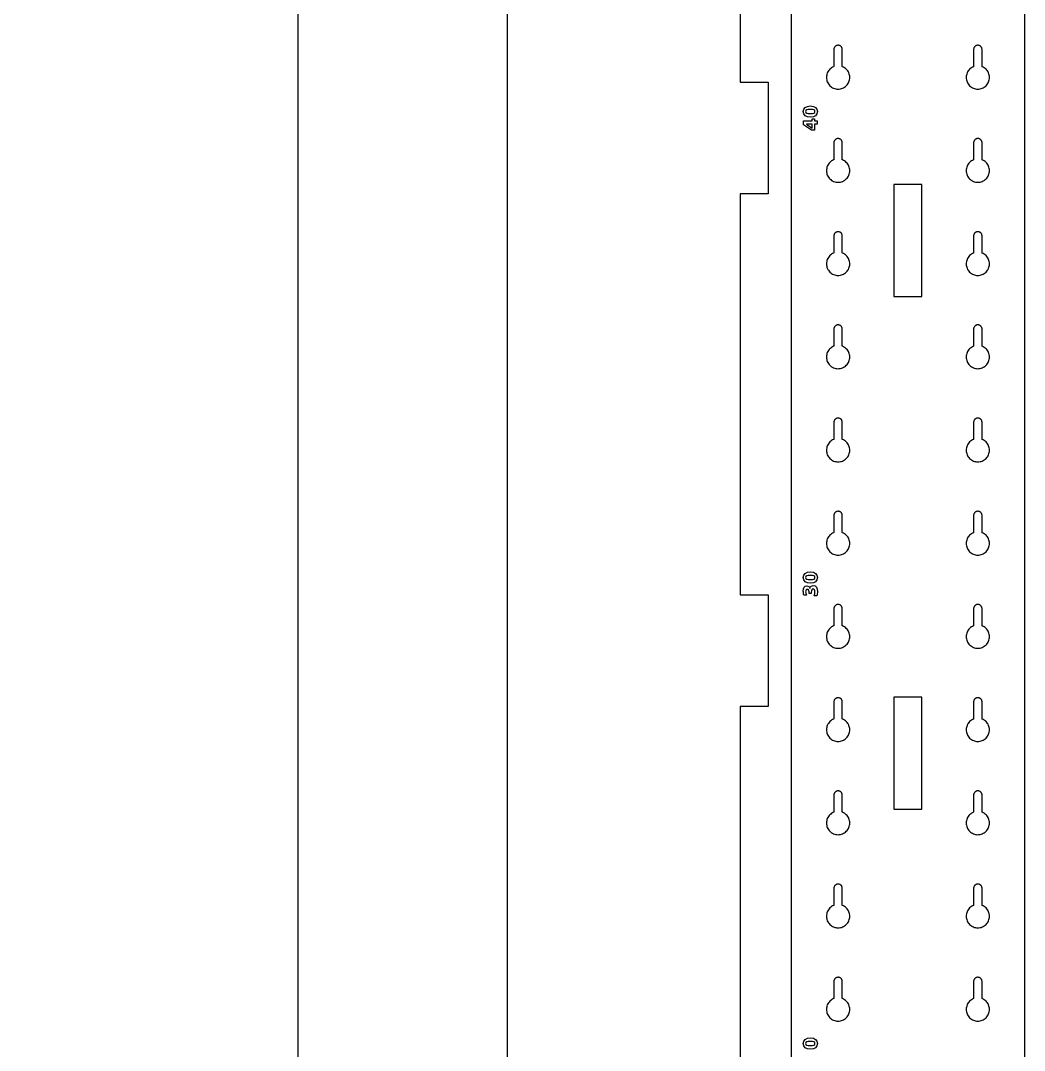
# Model space of a CAD drawing. Header units: millimetres. Extents: x 12 to 1278, y 12 to 884.
# Drawn here: x 853 to 1068.5, y 229.7 to 450.7 of the extents above; entities that cross this region are included whole.
import ezdxf

# ---------------------------------------------------------------- set-up
doc = ezdxf.new("R2010")
doc.units = ezdxf.units.MM
doc.layers.add('CUT', color=1, linetype='Continuous')
doc.layers.add('ENGRAVE', color=5, linetype='Continuous')

msp = doc.modelspace()

# ---------------------------------------------------------------- linework, layer by layer
at = {"layer": 'CUT', "color": 1}
msp.add_lwpolyline([(1007.5, 523.5), (1007.5, 437.5), (1013.5, 437.5), (1013.5, 413.5), (1007.5, 413.5), (1007.5, 327.5), (1013.5, 327.5), (1013.5, 303.5), (1007.5, 303.5), (1007.5, 217.5), (1013.5, 217.5), (1013.5, 193.5), (1007.5, 193.5), (1007.5, 107.5), (1013.5, 107.5), (1013.5, 83.5), (1007.5, 83.5), (1007.5, 40.5), (1002.5, 40.5), (1002.5, 12.5), (962.5, 12.5), (962.5, 40.5), (957.5, 40.5), (957.5, 780.5)], dxfattribs=at)
for points in [[(1023.5, 12.5), (1023.5, 18.5), (1018.5, 18.5), (1018.5, 758.5), (1023.5, 758.5), (1023.5, 764.5), (1063.5, 764.5), (1063.5, 758.5), (1068.5, 758.5), (1068.5, 18.5), (1063.5, 18.5), (1063.5, 12.5)], [(852.5, 12.5), (512.5, 12.5), (452.5, 12.5), (112.5, 12.5), (52.5, 12.5), (12.5, 12.5), (12.5, 42.5), (52.5, 42.5), (52.5, 512.5), (52.5, 555.91), (52.5, 602.5), (482.5, 717.72), (912.5, 602.5), (912.5, 555.91), (912.5, 512.5), (912.5, 42.5), (952.5, 42.5), (952.5, 12.5), (912.5, 12.5)], [(1030.43, 440.09), (1030.27, 440.27), (1030.09, 440.43), (1029.89, 440.58), (1029.68, 440.7), (1029.46, 440.81), (1029.4, 440.83), (1029.4, 444.5), (1029.4, 444.59), (1029.38, 444.68), (1029.36, 444.76), (1029.33, 444.84), (1029.29, 444.92), (1029.25, 445), (1029.2, 445.07), (1029.14, 445.14), (1029.07, 445.2), (1029, 445.25), (1028.92, 445.29), (1028.84, 445.33), (1028.76, 445.36), (1028.68, 445.38), (1028.59, 445.4), (1028.5, 445.4), (1028.41, 445.4), (1028.32, 445.38), (1028.24, 445.36), (1028.16, 445.33), (1028.08, 445.29), (1028, 445.25), (1027.93, 445.2), (1027.86, 445.14), (1027.8, 445.07), (1027.75, 445), (1027.71, 444.92), (1027.67, 444.84), (1027.64, 444.76), (1027.62, 444.68), (1027.6, 444.59), (1027.6, 444.5), (1027.6, 440.83), (1027.54, 440.81), (1027.32, 440.7), (1027.11, 440.58), (1026.91, 440.43), (1026.73, 440.27), (1026.57, 440.09), (1026.42, 439.89), (1026.3, 439.68), (1026.19, 439.46), (1026.11, 439.23), (1026.05, 438.99), (1026.01, 438.75), (1026, 438.5), (1026.01, 438.25), (1026.05, 438.01), (1026.11, 437.77), (1026.19, 437.54), (1026.3, 437.32), (1026.42, 437.11), (1026.57, 436.91), (1026.73, 436.73), (1026.91, 436.57), (1027.11, 436.42), (1027.32, 436.3), (1027.54, 436.19), (1027.77, 436.11), (1028.01, 436.05), (1028.25, 436.01), (1028.5, 436), (1028.75, 436.01), (1028.99, 436.05), (1029.23, 436.11), (1029.46, 436.19), (1029.68, 436.3), (1029.89, 436.42), (1030.09, 436.57), (1030.27, 436.73), (1030.43, 436.91), (1030.58, 437.11), (1030.7, 437.32), (1030.81, 437.54), (1030.89, 437.77), (1030.95, 438.01), (1030.99, 438.25), (1031, 438.5), (1030.99, 438.75), (1030.95, 438.99), (1030.89, 439.23), (1030.81, 439.46), (1030.7, 439.68), (1030.58, 439.89)], [(1060.58, 439.89), (1060.43, 440.09), (1060.27, 440.27), (1060.09, 440.43), (1059.89, 440.58), (1059.68, 440.7), (1059.46, 440.81), (1059.4, 440.83), (1059.4, 444.5), (1059.4, 444.59), (1059.38, 444.68), (1059.36, 444.76), (1059.33, 444.84), (1059.29, 444.92), (1059.25, 445), (1059.2, 445.07), (1059.14, 445.14), (1059.07, 445.2), (1059, 445.25), (1058.92, 445.29), (1058.84, 445.33), (1058.76, 445.36), (1058.68, 445.38), (1058.59, 445.4), (1058.5, 445.4), (1058.41, 445.4), (1058.32, 445.38), (1058.24, 445.36), (1058.16, 445.33), (1058.08, 445.29), (1058, 445.25), (1057.93, 445.2), (1057.86, 445.14), (1057.8, 445.07), (1057.75, 445), (1057.71, 444.92), (1057.67, 444.84), (1057.64, 444.76), (1057.62, 444.68), (1057.6, 444.59), (1057.6, 444.5), (1057.6, 440.83), (1057.54, 440.81), (1057.32, 440.7), (1057.11, 440.58), (1056.91, 440.43), (1056.73, 440.27), (1056.57, 440.09), (1056.42, 439.89), (1056.3, 439.68), (1056.19, 439.46), (1056.11, 439.23), (1056.05, 438.99), (1056.01, 438.75), (1056, 438.5), (1056.01, 438.25), (1056.05, 438.01), (1056.11, 437.77), (1056.19, 437.54), (1056.3, 437.32), (1056.42, 437.11), (1056.57, 436.91), (1056.73, 436.73), (1056.91, 436.57), (1057.11, 436.42), (1057.32, 436.3), (1057.54, 436.19), (1057.77, 436.11), (1058.01, 436.05), (1058.25, 436.01), (1058.5, 436), (1058.75, 436.01), (1058.99, 436.05), (1059.23, 436.11), (1059.46, 436.19), (1059.68, 436.3), (1059.89, 436.42), (1060.09, 436.57), (1060.27, 436.73), (1060.43, 436.91), (1060.58, 437.11), (1060.7, 437.32), (1060.81, 437.54), (1060.89, 437.77), (1060.95, 438.01), (1060.99, 438.25), (1061, 438.5), (1060.99, 438.75), (1060.95, 438.99), (1060.89, 439.23), (1060.81, 439.46), (1060.7, 439.68)], [(1030.43, 420.09), (1030.27, 420.27), (1030.09, 420.43), (1029.89, 420.58), (1029.68, 420.7), (1029.46, 420.81), (1029.4, 420.83), (1029.4, 424.5), (1029.4, 424.59), (1029.38, 424.68), (1029.36, 424.76), (1029.33, 424.84), (1029.29, 424.92), (1029.25, 425), (1029.2, 425.07), (1029.14, 425.14), (1029.07, 425.2), (1029, 425.25), (1028.92, 425.29), (1028.84, 425.33), (1028.76, 425.36), (1028.68, 425.38), (1028.59, 425.4), (1028.5, 425.4), (1028.41, 425.4), (1028.32, 425.38), (1028.24, 425.36), (1028.16, 425.33), (1028.08, 425.29), (1028, 425.25), (1027.93, 425.2), (1027.86, 425.14), (1027.8, 425.07), (1027.75, 425), (1027.71, 424.92), (1027.67, 424.84), (1027.64, 424.76), (1027.62, 424.68), (1027.6, 424.59), (1027.6, 424.5), (1027.6, 420.83), (1027.54, 420.81), (1027.32, 420.7), (1027.11, 420.58), (1026.91, 420.43), (1026.73, 420.27), (1026.57, 420.09), (1026.42, 419.89), (1026.3, 419.68), (1026.19, 419.46), (1026.11, 419.23), (1026.05, 418.99), (1026.01, 418.75), (1026, 418.5), (1026.01, 418.25), (1026.05, 418.01), (1026.11, 417.77), (1026.19, 417.54), (1026.3, 417.32), (1026.42, 417.11), (1026.57, 416.91), (1026.73, 416.73), (1026.91, 416.57), (1027.11, 416.42), (1027.32, 416.3), (1027.54, 416.19), (1027.77, 416.11), (1028.01, 416.05), (1028.25, 416.01), (1028.5, 416), (1028.75, 416.01), (1028.99, 416.05), (1029.23, 416.11), (1029.46, 416.19), (1029.68, 416.3), (1029.89, 416.42), (1030.09, 416.57), (1030.27, 416.73), (1030.43, 416.91), (1030.58, 417.11), (1030.7, 417.32), (1030.81, 417.54), (1030.89, 417.77), (1030.95, 418.01), (1030.99, 418.25), (1031, 418.5), (1030.99, 418.75), (1030.95, 418.99), (1030.89, 419.23), (1030.81, 419.46), (1030.7, 419.68), (1030.58, 419.89)], [(1060.58, 419.89), (1060.43, 420.09), (1060.27, 420.27), (1060.09, 420.43), (1059.89, 420.58), (1059.68, 420.7), (1059.46, 420.81), (1059.4, 420.83), (1059.4, 424.5), (1059.4, 424.59), (1059.38, 424.68), (1059.36, 424.76), (1059.33, 424.84), (1059.29, 424.92), (1059.25, 425), (1059.2, 425.07), (1059.14, 425.14), (1059.07, 425.2), (1059, 425.25), (1058.92, 425.29), (1058.84, 425.33), (1058.76, 425.36), (1058.68, 425.38), (1058.59, 425.4), (1058.5, 425.4), (1058.41, 425.4), (1058.32, 425.38), (1058.24, 425.36), (1058.16, 425.33), (1058.08, 425.29), (1058, 425.25), (1057.93, 425.2), (1057.86, 425.14), (1057.8, 425.07), (1057.75, 425), (1057.71, 424.92), (1057.67, 424.84), (1057.64, 424.76), (1057.62, 424.68), (1057.6, 424.59), (1057.6, 424.5), (1057.6, 420.83), (1057.54, 420.81), (1057.32, 420.7), (1057.11, 420.58), (1056.91, 420.43), (1056.73, 420.27), (1056.57, 420.09), (1056.42, 419.89), (1056.3, 419.68), (1056.19, 419.46), (1056.11, 419.23), (1056.05, 418.99), (1056.01, 418.75), (1056, 418.5), (1056.01, 418.25), (1056.05, 418.01), (1056.11, 417.77), (1056.19, 417.54), (1056.3, 417.32), (1056.42, 417.11), (1056.57, 416.91), (1056.73, 416.73), (1056.91, 416.57), (1057.11, 416.42), (1057.32, 416.3), (1057.54, 416.19), (1057.77, 416.11), (1058.01, 416.05), (1058.25, 416.01), (1058.5, 416), (1058.75, 416.01), (1058.99, 416.05), (1059.23, 416.11), (1059.46, 416.19), (1059.68, 416.3), (1059.89, 416.42), (1060.09, 416.57), (1060.27, 416.73), (1060.43, 416.91), (1060.58, 417.11), (1060.7, 417.32), (1060.81, 417.54), (1060.89, 417.77), (1060.95, 418.01), (1060.99, 418.25), (1061, 418.5), (1060.99, 418.75), (1060.95, 418.99), (1060.89, 419.23), (1060.81, 419.46), (1060.7, 419.68)], [(1040.5, 391.5), (1046.5, 391.5), (1046.5, 415.5), (1040.5, 415.5)], [(1030.58, 399.89), (1030.43, 400.09), (1030.27, 400.27), (1030.09, 400.43), (1029.89, 400.58), (1029.68, 400.7), (1029.46, 400.81), (1029.4, 400.83), (1029.4, 404.5), (1029.4, 404.59), (1029.38, 404.68), (1029.36, 404.76), (1029.33, 404.84), (1029.29, 404.92), (1029.25, 405), (1029.2, 405.07), (1029.14, 405.14), (1029.07, 405.2), (1029, 405.25), (1028.92, 405.29), (1028.84, 405.33), (1028.76, 405.36), (1028.68, 405.38), (1028.59, 405.4), (1028.5, 405.4), (1028.41, 405.4), (1028.32, 405.38), (1028.24, 405.36), (1028.16, 405.33), (1028.08, 405.29), (1028, 405.25), (1027.93, 405.2), (1027.86, 405.14), (1027.8, 405.07), (1027.75, 405), (1027.71, 404.92), (1027.67, 404.84), (1027.64, 404.76), (1027.62, 404.68), (1027.6, 404.59), (1027.6, 404.5), (1027.6, 400.83), (1027.54, 400.81), (1027.32, 400.7), (1027.11, 400.58), (1026.91, 400.43), (1026.73, 400.27), (1026.57, 400.09), (1026.42, 399.89), (1026.3, 399.68), (1026.19, 399.46), (1026.11, 399.23), (1026.05, 398.99), (1026.01, 398.75), (1026, 398.5), (1026.01, 398.25), (1026.05, 398.01), (1026.11, 397.77), (1026.19, 397.54), (1026.3, 397.32), (1026.42, 397.11), (1026.57, 396.91), (1026.73, 396.73), (1026.91, 396.57), (1027.11, 396.42), (1027.32, 396.3), (1027.54, 396.19), (1027.77, 396.11), (1028.01, 396.05), (1028.25, 396.01), (1028.5, 396), (1028.75, 396.01), (1028.99, 396.05), (1029.23, 396.11), (1029.46, 396.19), (1029.68, 396.3), (1029.89, 396.42), (1030.09, 396.57), (1030.27, 396.73), (1030.43, 396.91), (1030.58, 397.11), (1030.7, 397.32), (1030.81, 397.54), (1030.89, 397.77), (1030.95, 398.01), (1030.99, 398.25), (1031, 398.5), (1030.99, 398.75), (1030.95, 398.99), (1030.89, 399.23), (1030.81, 399.46), (1030.7, 399.68)], [(1060.43, 400.09), (1060.27, 400.27), (1060.09, 400.43), (1059.89, 400.58), (1059.68, 400.7), (1059.46, 400.81), (1059.4, 400.83), (1059.4, 404.5), (1059.4, 404.59), (1059.38, 404.68), (1059.36, 404.76), (1059.33, 404.84), (1059.29, 404.92), (1059.25, 405), (1059.2, 405.07), (1059.14, 405.14), (1059.07, 405.2), (1059, 405.25), (1058.92, 405.29), (1058.84, 405.33), (1058.76, 405.36), (1058.68, 405.38), (1058.59, 405.4), (1058.5, 405.4), (1058.41, 405.4), (1058.32, 405.38), (1058.24, 405.36), (1058.16, 405.33), (1058.08, 405.29), (1058, 405.25), (1057.93, 405.2), (1057.86, 405.14), (1057.8, 405.07), (1057.75, 405), (1057.71, 404.92), (1057.67, 404.84), (1057.64, 404.76), (1057.62, 404.68), (1057.6, 404.59), (1057.6, 404.5), (1057.6, 400.83), (1057.54, 400.81), (1057.32, 400.7), (1057.11, 400.58), (1056.91, 400.43), (1056.73, 400.27), (1056.57, 400.09), (1056.42, 399.89), (1056.3, 399.68), (1056.19, 399.46), (1056.11, 399.23), (1056.05, 398.99), (1056.01, 398.75), (1056, 398.5), (1056.01, 398.25), (1056.05, 398.01), (1056.11, 397.77), (1056.19, 397.54), (1056.3, 397.32), (1056.42, 397.11), (1056.57, 396.91), (1056.73, 396.73), (1056.91, 396.57), (1057.11, 396.42), (1057.32, 396.3), (1057.54, 396.19), (1057.77, 396.11), (1058.01, 396.05), (1058.25, 396.01), (1058.5, 396), (1058.75, 396.01), (1058.99, 396.05), (1059.23, 396.11), (1059.46, 396.19), (1059.68, 396.3), (1059.89, 396.42), (1060.09, 396.57), (1060.27, 396.73), (1060.43, 396.91), (1060.58, 397.11), (1060.7, 397.32), (1060.81, 397.54), (1060.89, 397.77), (1060.95, 398.01), (1060.99, 398.25), (1061, 398.5), (1060.99, 398.75), (1060.95, 398.99), (1060.89, 399.23), (1060.81, 399.46), (1060.7, 399.68), (1060.58, 399.89)], [(1030.58, 379.89), (1030.43, 380.09), (1030.27, 380.27), (1030.09, 380.43), (1029.89, 380.58), (1029.68, 380.7), (1029.46, 380.81), (1029.4, 380.83), (1029.4, 384.5), (1029.4, 384.59), (1029.38, 384.68), (1029.36, 384.76), (1029.33, 384.84), (1029.29, 384.92), (1029.25, 385), (1029.2, 385.07), (1029.14, 385.14), (1029.07, 385.2), (1029, 385.25), (1028.92, 385.29), (1028.84, 385.33), (1028.76, 385.36), (1028.68, 385.38), (1028.59, 385.4), (1028.5, 385.4), (1028.41, 385.4), (1028.32, 385.38), (1028.24, 385.36), (1028.16, 385.33), (1028.08, 385.29), (1028, 385.25), (1027.93, 385.2), (1027.86, 385.14), (1027.8, 385.07), (1027.75, 385), (1027.71, 384.92), (1027.67, 384.84), (1027.64, 384.76), (1027.62, 384.68), (1027.6, 384.59), (1027.6, 384.5), (1027.6, 380.83), (1027.54, 380.81), (1027.32, 380.7), (1027.11, 380.58), (1026.91, 380.43), (1026.73, 380.27), (1026.57, 380.09), (1026.42, 379.89), (1026.3, 379.68), (1026.19, 379.46), (1026.11, 379.23), (1026.05, 378.99), (1026.01, 378.75), (1026, 378.5), (1026.01, 378.25), (1026.05, 378.01), (1026.11, 377.77), (1026.19, 377.54), (1026.3, 377.32), (1026.42, 377.11), (1026.57, 376.91), (1026.73, 376.73), (1026.91, 376.57), (1027.11, 376.42), (1027.32, 376.3), (1027.54, 376.19), (1027.77, 376.11), (1028.01, 376.05), (1028.25, 376.01), (1028.5, 376), (1028.75, 376.01), (1028.99, 376.05), (1029.23, 376.11), (1029.46, 376.19), (1029.68, 376.3), (1029.89, 376.42), (1030.09, 376.57), (1030.27, 376.73), (1030.43, 376.91), (1030.58, 377.11), (1030.7, 377.32), (1030.81, 377.54), (1030.89, 377.77), (1030.95, 378.01), (1030.99, 378.25), (1031, 378.5), (1030.99, 378.75), (1030.95, 378.99), (1030.89, 379.23), (1030.81, 379.46), (1030.7, 379.68)], [(1060.43, 380.09), (1060.27, 380.27), (1060.09, 380.43), (1059.89, 380.58), (1059.68, 380.7), (1059.46, 380.81), (1059.4, 380.83), (1059.4, 384.5), (1059.4, 384.59), (1059.38, 384.68), (1059.36, 384.76), (1059.33, 384.84), (1059.29, 384.92), (1059.25, 385), (1059.2, 385.07), (1059.14, 385.14), (1059.07, 385.2), (1059, 385.25), (1058.92, 385.29), (1058.84, 385.33), (1058.76, 385.36), (1058.68, 385.38), (1058.59, 385.4), (1058.5, 385.4), (1058.41, 385.4), (1058.32, 385.38), (1058.24, 385.36), (1058.16, 385.33), (1058.08, 385.29), (1058, 385.25), (1057.93, 385.2), (1057.86, 385.14), (1057.8, 385.07), (1057.75, 385), (1057.71, 384.92), (1057.67, 384.84), (1057.64, 384.76), (1057.62, 384.68), (1057.6, 384.59), (1057.6, 384.5), (1057.6, 380.83), (1057.54, 380.81), (1057.32, 380.7), (1057.11, 380.58), (1056.91, 380.43), (1056.73, 380.27), (1056.57, 380.09), (1056.42, 379.89), (1056.3, 379.68), (1056.19, 379.46), (1056.11, 379.23), (1056.05, 378.99), (1056.01, 378.75), (1056, 378.5), (1056.01, 378.25), (1056.05, 378.01), (1056.11, 377.77), (1056.19, 377.54), (1056.3, 377.32), (1056.42, 377.11), (1056.57, 376.91), (1056.73, 376.73), (1056.91, 376.57), (1057.11, 376.42), (1057.32, 376.3), (1057.54, 376.19), (1057.77, 376.11), (1058.01, 376.05), (1058.25, 376.01), (1058.5, 376), (1058.75, 376.01), (1058.99, 376.05), (1059.23, 376.11), (1059.46, 376.19), (1059.68, 376.3), (1059.89, 376.42), (1060.09, 376.57), (1060.27, 376.73), (1060.43, 376.91), (1060.58, 377.11), (1060.7, 377.32), (1060.81, 377.54), (1060.89, 377.77), (1060.95, 378.01), (1060.99, 378.25), (1061, 378.5), (1060.99, 378.75), (1060.95, 378.99), (1060.89, 379.23), (1060.81, 379.46), (1060.7, 379.68), (1060.58, 379.89)], [(1030.43, 360.09), (1030.27, 360.27), (1030.09, 360.43), (1029.89, 360.58), (1029.68, 360.7), (1029.46, 360.81), (1029.4, 360.83), (1029.4, 364.5), (1029.4, 364.59), (1029.38, 364.68), (1029.36, 364.76), (1029.33, 364.84), (1029.29, 364.92), (1029.25, 365), (1029.2, 365.07), (1029.14, 365.14), (1029.07, 365.2), (1029, 365.25), (1028.92, 365.29), (1028.84, 365.33), (1028.76, 365.36), (1028.68, 365.38), (1028.59, 365.4), (1028.5, 365.4), (1028.41, 365.4), (1028.32, 365.38), (1028.24, 365.36), (1028.16, 365.33), (1028.08, 365.29), (1028, 365.25), (1027.93, 365.2), (1027.86, 365.14), (1027.8, 365.07), (1027.75, 365), (1027.71, 364.92), (1027.67, 364.84), (1027.64, 364.76), (1027.62, 364.68), (1027.6, 364.59), (1027.6, 364.5), (1027.6, 360.83), (1027.54, 360.81), (1027.32, 360.7), (1027.11, 360.58), (1026.91, 360.43), (1026.73, 360.27), (1026.57, 360.09), (1026.42, 359.89), (1026.3, 359.68), (1026.19, 359.46), (1026.11, 359.23), (1026.05, 358.99), (1026.01, 358.75), (1026, 358.5), (1026.01, 358.25), (1026.05, 358.01), (1026.11, 357.77), (1026.19, 357.54), (1026.3, 357.32), (1026.42, 357.11), (1026.57, 356.91), (1026.73, 356.73), (1026.91, 356.57), (1027.11, 356.42), (1027.32, 356.3), (1027.54, 356.19), (1027.77, 356.11), (1028.01, 356.05), (1028.25, 356.01), (1028.5, 356), (1028.75, 356.01), (1028.99, 356.05), (1029.23, 356.11), (1029.46, 356.19), (1029.68, 356.3), (1029.89, 356.42), (1030.09, 356.57), (1030.27, 356.73), (1030.43, 356.91), (1030.58, 357.11), (1030.7, 357.32), (1030.81, 357.54), (1030.89, 357.77), (1030.95, 358.01), (1030.99, 358.25), (1031, 358.5), (1030.99, 358.75), (1030.95, 358.99), (1030.89, 359.23), (1030.81, 359.46), (1030.7, 359.68), (1030.58, 359.89)], [(1060.43, 360.09), (1060.27, 360.27), (1060.09, 360.43), (1059.89, 360.58), (1059.68, 360.7), (1059.46, 360.81), (1059.4, 360.83), (1059.4, 364.5), (1059.4, 364.59), (1059.38, 364.68), (1059.36, 364.76), (1059.33, 364.84), (1059.29, 364.92), (1059.25, 365), (1059.2, 365.07), (1059.14, 365.14), (1059.07, 365.2), (1059, 365.25), (1058.92, 365.29), (1058.84, 365.33), (1058.76, 365.36), (1058.68, 365.38), (1058.59, 365.4), (1058.5, 365.4), (1058.41, 365.4), (1058.32, 365.38), (1058.24, 365.36), (1058.16, 365.33), (1058.08, 365.29), (1058, 365.25), (1057.93, 365.2), (1057.86, 365.14), (1057.8, 365.07), (1057.75, 365), (1057.71, 364.92), (1057.67, 364.84), (1057.64, 364.76), (1057.62, 364.68), (1057.6, 364.59), (1057.6, 364.5), (1057.6, 360.83), (1057.54, 360.81), (1057.32, 360.7), (1057.11, 360.58), (1056.91, 360.43), (1056.73, 360.27), (1056.57, 360.09), (1056.42, 359.89), (1056.3, 359.68), (1056.19, 359.46), (1056.11, 359.23), (1056.05, 358.99), (1056.01, 358.75), (1056, 358.5), (1056.01, 358.25), (1056.05, 358.01), (1056.11, 357.77), (1056.19, 357.54), (1056.3, 357.32), (1056.42, 357.11), (1056.57, 356.91), (1056.73, 356.73), (1056.91, 356.57), (1057.11, 356.42), (1057.32, 356.3), (1057.54, 356.19), (1057.77, 356.11), (1058.01, 356.05), (1058.25, 356.01), (1058.5, 356), (1058.75, 356.01), (1058.99, 356.05), (1059.23, 356.11), (1059.46, 356.19), (1059.68, 356.3), (1059.89, 356.42), (1060.09, 356.57), (1060.27, 356.73), (1060.43, 356.91), (1060.58, 357.11), (1060.7, 357.32), (1060.81, 357.54), (1060.89, 357.77), (1060.95, 358.01), (1060.99, 358.25), (1061, 358.5), (1060.99, 358.75), (1060.95, 358.99), (1060.89, 359.23), (1060.81, 359.46), (1060.7, 359.68), (1060.58, 359.89)], [(1030.43, 340.09), (1030.27, 340.27), (1030.09, 340.43), (1029.89, 340.58), (1029.68, 340.7), (1029.46, 340.81), (1029.4, 340.83), (1029.4, 344.5), (1029.4, 344.59), (1029.38, 344.68), (1029.36, 344.76), (1029.33, 344.84), (1029.29, 344.92), (1029.25, 345), (1029.2, 345.07), (1029.14, 345.14), (1029.07, 345.2), (1029, 345.25), (1028.92, 345.29), (1028.84, 345.33), (1028.76, 345.36), (1028.68, 345.38), (1028.59, 345.4), (1028.5, 345.4), (1028.41, 345.4), (1028.32, 345.38), (1028.24, 345.36), (1028.16, 345.33), (1028.08, 345.29), (1028, 345.25), (1027.93, 345.2), (1027.86, 345.14), (1027.8, 345.07), (1027.75, 345), (1027.71, 344.92), (1027.67, 344.84), (1027.64, 344.76), (1027.62, 344.68), (1027.6, 344.59), (1027.6, 344.5), (1027.6, 340.83), (1027.54, 340.81), (1027.32, 340.7), (1027.11, 340.58), (1026.91, 340.43), (1026.73, 340.27), (1026.57, 340.09), (1026.42, 339.89), (1026.3, 339.68), (1026.19, 339.46), (1026.11, 339.23), (1026.05, 338.99), (1026.01, 338.75), (1026, 338.5), (1026.01, 338.25), (1026.05, 338.01), (1026.11, 337.77), (1026.19, 337.54), (1026.3, 337.32), (1026.42, 337.11), (1026.57, 336.91), (1026.73, 336.73), (1026.91, 336.57), (1027.11, 336.42), (1027.32, 336.3), (1027.54, 336.19), (1027.77, 336.11), (1028.01, 336.05), (1028.25, 336.01), (1028.5, 336), (1028.75, 336.01), (1028.99, 336.05), (1029.23, 336.11), (1029.46, 336.19), (1029.68, 336.3), (1029.89, 336.42), (1030.09, 336.57), (1030.27, 336.73), (1030.43, 336.91), (1030.58, 337.11), (1030.7, 337.32), (1030.81, 337.54), (1030.89, 337.77), (1030.95, 338.01), (1030.99, 338.25), (1031, 338.5), (1030.99, 338.75), (1030.95, 338.99), (1030.89, 339.23), (1030.81, 339.46), (1030.7, 339.68), (1030.58, 339.89)], [(1060.58, 339.89), (1060.43, 340.09), (1060.27, 340.27), (1060.09, 340.43), (1059.89, 340.58), (1059.68, 340.7), (1059.46, 340.81), (1059.4, 340.83), (1059.4, 344.5), (1059.4, 344.59), (1059.38, 344.68), (1059.36, 344.76), (1059.33, 344.84), (1059.29, 344.92), (1059.25, 345), (1059.2, 345.07), (1059.14, 345.14), (1059.07, 345.2), (1059, 345.25), (1058.92, 345.29), (1058.84, 345.33), (1058.76, 345.36), (1058.68, 345.38), (1058.59, 345.4), (1058.5, 345.4), (1058.41, 345.4), (1058.32, 345.38), (1058.24, 345.36), (1058.16, 345.33), (1058.08, 345.29), (1058, 345.25), (1057.93, 345.2), (1057.86, 345.14), (1057.8, 345.07), (1057.75, 345), (1057.71, 344.92), (1057.67, 344.84), (1057.64, 344.76), (1057.62, 344.68), (1057.6, 344.59), (1057.6, 344.5), (1057.6, 340.83), (1057.54, 340.81), (1057.32, 340.7), (1057.11, 340.58), (1056.91, 340.43), (1056.73, 340.27), (1056.57, 340.09), (1056.42, 339.89), (1056.3, 339.68), (1056.19, 339.46), (1056.11, 339.23), (1056.05, 338.99), (1056.01, 338.75), (1056, 338.5), (1056.01, 338.25), (1056.05, 338.01), (1056.11, 337.77), (1056.19, 337.54), (1056.3, 337.32), (1056.42, 337.11), (1056.57, 336.91), (1056.73, 336.73), (1056.91, 336.57), (1057.11, 336.42), (1057.32, 336.3), (1057.54, 336.19), (1057.77, 336.11), (1058.01, 336.05), (1058.25, 336.01), (1058.5, 336), (1058.75, 336.01), (1058.99, 336.05), (1059.23, 336.11), (1059.46, 336.19), (1059.68, 336.3), (1059.89, 336.42), (1060.09, 336.57), (1060.27, 336.73), (1060.43, 336.91), (1060.58, 337.11), (1060.7, 337.32), (1060.81, 337.54), (1060.89, 337.77), (1060.95, 338.01), (1060.99, 338.25), (1061, 338.5), (1060.99, 338.75), (1060.95, 338.99), (1060.89, 339.23), (1060.81, 339.46), (1060.7, 339.68)], [(1030.43, 320.09), (1030.27, 320.27), (1030.09, 320.43), (1029.89, 320.58), (1029.68, 320.7), (1029.46, 320.81), (1029.4, 320.83), (1029.4, 324.5), (1029.4, 324.59), (1029.38, 324.68), (1029.36, 324.76), (1029.33, 324.84), (1029.29, 324.92), (1029.25, 325), (1029.2, 325.07), (1029.14, 325.14), (1029.07, 325.2), (1029, 325.25), (1028.92, 325.29), (1028.84, 325.33), (1028.76, 325.36), (1028.68, 325.38), (1028.59, 325.4), (1028.5, 325.4), (1028.41, 325.4), (1028.32, 325.38), (1028.24, 325.36), (1028.16, 325.33), (1028.08, 325.29), (1028, 325.25), (1027.93, 325.2), (1027.86, 325.14), (1027.8, 325.07), (1027.75, 325), (1027.71, 324.92), (1027.67, 324.84), (1027.64, 324.76), (1027.62, 324.68), (1027.6, 324.59), (1027.6, 324.5), (1027.6, 320.83), (1027.54, 320.81), (1027.32, 320.7), (1027.11, 320.58), (1026.91, 320.43), (1026.73, 320.27), (1026.57, 320.09), (1026.42, 319.89), (1026.3, 319.68), (1026.19, 319.46), (1026.11, 319.23), (1026.05, 318.99), (1026.01, 318.75), (1026, 318.5), (1026.01, 318.25), (1026.05, 318.01), (1026.11, 317.77), (1026.19, 317.54), (1026.3, 317.32), (1026.42, 317.11), (1026.57, 316.91), (1026.73, 316.73), (1026.91, 316.57), (1027.11, 316.42), (1027.32, 316.3), (1027.54, 316.19), (1027.77, 316.11), (1028.01, 316.05), (1028.25, 316.01), (1028.5, 316), (1028.75, 316.01), (1028.99, 316.05), (1029.23, 316.11), (1029.46, 316.19), (1029.68, 316.3), (1029.89, 316.42), (1030.09, 316.57), (1030.27, 316.73), (1030.43, 316.91), (1030.58, 317.11), (1030.7, 317.32), (1030.81, 317.54), (1030.89, 317.77), (1030.95, 318.01), (1030.99, 318.25), (1031, 318.5), (1030.99, 318.75), (1030.95, 318.99), (1030.89, 319.23), (1030.81, 319.46), (1030.7, 319.68), (1030.58, 319.89)], [(1060.43, 320.09), (1060.27, 320.27), (1060.09, 320.43), (1059.89, 320.58), (1059.68, 320.7), (1059.46, 320.81), (1059.4, 320.83), (1059.4, 324.5), (1059.4, 324.59), (1059.38, 324.68), (1059.36, 324.76), (1059.33, 324.84), (1059.29, 324.92), (1059.25, 325), (1059.2, 325.07), (1059.14, 325.14), (1059.07, 325.2), (1059, 325.25), (1058.92, 325.29), (1058.84, 325.33), (1058.76, 325.36), (1058.68, 325.38), (1058.59, 325.4), (1058.5, 325.4), (1058.41, 325.4), (1058.32, 325.38), (1058.24, 325.36), (1058.16, 325.33), (1058.08, 325.29), (1058, 325.25), (1057.93, 325.2), (1057.86, 325.14), (1057.8, 325.07), (1057.75, 325), (1057.71, 324.92), (1057.67, 324.84), (1057.64, 324.76), (1057.62, 324.68), (1057.6, 324.59), (1057.6, 324.5), (1057.6, 320.83), (1057.54, 320.81), (1057.32, 320.7), (1057.11, 320.58), (1056.91, 320.43), (1056.73, 320.27), (1056.57, 320.09), (1056.42, 319.89), (1056.3, 319.68), (1056.19, 319.46), (1056.11, 319.23), (1056.05, 318.99), (1056.01, 318.75), (1056, 318.5), (1056.01, 318.25), (1056.05, 318.01), (1056.11, 317.77), (1056.19, 317.54), (1056.3, 317.32), (1056.42, 317.11), (1056.57, 316.91), (1056.73, 316.73), (1056.91, 316.57), (1057.11, 316.42), (1057.32, 316.3), (1057.54, 316.19), (1057.77, 316.11), (1058.01, 316.05), (1058.25, 316.01), (1058.5, 316), (1058.75, 316.01), (1058.99, 316.05), (1059.23, 316.11), (1059.46, 316.19), (1059.68, 316.3), (1059.89, 316.42), (1060.09, 316.57), (1060.27, 316.73), (1060.43, 316.91), (1060.58, 317.11), (1060.7, 317.32), (1060.81, 317.54), (1060.89, 317.77), (1060.95, 318.01), (1060.99, 318.25), (1061, 318.5), (1060.99, 318.75), (1060.95, 318.99), (1060.89, 319.23), (1060.81, 319.46), (1060.7, 319.68), (1060.58, 319.89)], [(1030.58, 299.89), (1030.43, 300.09), (1030.27, 300.27), (1030.09, 300.43), (1029.89, 300.58), (1029.68, 300.7), (1029.46, 300.81), (1029.4, 300.83), (1029.4, 304.5), (1029.4, 304.59), (1029.38, 304.68), (1029.36, 304.76), (1029.33, 304.84), (1029.29, 304.92), (1029.25, 305), (1029.2, 305.07), (1029.14, 305.14), (1029.07, 305.2), (1029, 305.25), (1028.92, 305.29), (1028.84, 305.33), (1028.76, 305.36), (1028.68, 305.38), (1028.59, 305.4), (1028.5, 305.4), (1028.41, 305.4), (1028.32, 305.38), (1028.24, 305.36), (1028.16, 305.33), (1028.08, 305.29), (1028, 305.25), (1027.93, 305.2), (1027.86, 305.14), (1027.8, 305.07), (1027.75, 305), (1027.71, 304.92), (1027.67, 304.84), (1027.64, 304.76), (1027.62, 304.68), (1027.6, 304.59), (1027.6, 304.5), (1027.6, 300.83), (1027.54, 300.81), (1027.32, 300.7), (1027.11, 300.58), (1026.91, 300.43), (1026.73, 300.27), (1026.57, 300.09), (1026.42, 299.89), (1026.3, 299.68), (1026.19, 299.46), (1026.11, 299.23), (1026.05, 298.99), (1026.01, 298.75), (1026, 298.5), (1026.01, 298.25), (1026.05, 298.01), (1026.11, 297.77), (1026.19, 297.54), (1026.3, 297.32), (1026.42, 297.11), (1026.57, 296.91), (1026.73, 296.73), (1026.91, 296.57), (1027.11, 296.42), (1027.32, 296.3), (1027.54, 296.19), (1027.77, 296.11), (1028.01, 296.05), (1028.25, 296.01), (1028.5, 296), (1028.75, 296.01), (1028.99, 296.05), (1029.23, 296.11), (1029.46, 296.19), (1029.68, 296.3), (1029.89, 296.42), (1030.09, 296.57), (1030.27, 296.73), (1030.43, 296.91), (1030.58, 297.11), (1030.7, 297.32), (1030.81, 297.54), (1030.89, 297.77), (1030.95, 298.01), (1030.99, 298.25), (1031, 298.5), (1030.99, 298.75), (1030.95, 298.99), (1030.89, 299.23), (1030.81, 299.46), (1030.7, 299.68)], [(1046.5, 281.5), (1046.5, 305.5), (1040.5, 305.5), (1040.5, 281.5)], [(1060.43, 300.09), (1060.27, 300.27), (1060.09, 300.43), (1059.89, 300.58), (1059.68, 300.7), (1059.46, 300.81), (1059.4, 300.83), (1059.4, 304.5), (1059.4, 304.59), (1059.38, 304.68), (1059.36, 304.76), (1059.33, 304.84), (1059.29, 304.92), (1059.25, 305), (1059.2, 305.07), (1059.14, 305.14), (1059.07, 305.2), (1059, 305.25), (1058.92, 305.29), (1058.84, 305.33), (1058.76, 305.36), (1058.68, 305.38), (1058.59, 305.4), (1058.5, 305.4), (1058.41, 305.4), (1058.32, 305.38), (1058.24, 305.36), (1058.16, 305.33), (1058.08, 305.29), (1058, 305.25), (1057.93, 305.2), (1057.86, 305.14), (1057.8, 305.07), (1057.75, 305), (1057.71, 304.92), (1057.67, 304.84), (1057.64, 304.76), (1057.62, 304.68), (1057.6, 304.59), (1057.6, 304.5), (1057.6, 300.83), (1057.54, 300.81), (1057.32, 300.7), (1057.11, 300.58), (1056.91, 300.43), (1056.73, 300.27), (1056.57, 300.09), (1056.42, 299.89), (1056.3, 299.68), (1056.19, 299.46), (1056.11, 299.23), (1056.05, 298.99), (1056.01, 298.75), (1056, 298.5), (1056.01, 298.25), (1056.05, 298.01), (1056.11, 297.77), (1056.19, 297.54), (1056.3, 297.32), (1056.42, 297.11), (1056.57, 296.91), (1056.73, 296.73), (1056.91, 296.57), (1057.11, 296.42), (1057.32, 296.3), (1057.54, 296.19), (1057.77, 296.11), (1058.01, 296.05), (1058.25, 296.01), (1058.5, 296), (1058.75, 296.01), (1058.99, 296.05), (1059.23, 296.11), (1059.46, 296.19), (1059.68, 296.3), (1059.89, 296.42), (1060.09, 296.57), (1060.27, 296.73), (1060.43, 296.91), (1060.58, 297.11), (1060.7, 297.32), (1060.81, 297.54), (1060.89, 297.77), (1060.95, 298.01), (1060.99, 298.25), (1061, 298.5), (1060.99, 298.75), (1060.95, 298.99), (1060.89, 299.23), (1060.81, 299.46), (1060.7, 299.68), (1060.58, 299.89)], [(1030.43, 280.09), (1030.27, 280.27), (1030.09, 280.43), (1029.89, 280.58), (1029.68, 280.7), (1029.46, 280.81), (1029.4, 280.83), (1029.4, 284.5), (1029.4, 284.59), (1029.38, 284.68), (1029.36, 284.76), (1029.33, 284.84), (1029.29, 284.92), (1029.25, 285), (1029.2, 285.07), (1029.14, 285.14), (1029.07, 285.2), (1029, 285.25), (1028.92, 285.29), (1028.84, 285.33), (1028.76, 285.36), (1028.68, 285.38), (1028.59, 285.4), (1028.5, 285.4), (1028.41, 285.4), (1028.32, 285.38), (1028.24, 285.36), (1028.16, 285.33), (1028.08, 285.29), (1028, 285.25), (1027.93, 285.2), (1027.86, 285.14), (1027.8, 285.07), (1027.75, 285), (1027.71, 284.92), (1027.67, 284.84), (1027.64, 284.76), (1027.62, 284.68), (1027.6, 284.59), (1027.6, 284.5), (1027.6, 280.83), (1027.54, 280.81), (1027.32, 280.7), (1027.11, 280.58), (1026.91, 280.43), (1026.73, 280.27), (1026.57, 280.09), (1026.42, 279.89), (1026.3, 279.68), (1026.19, 279.46), (1026.11, 279.23), (1026.05, 278.99), (1026.01, 278.75), (1026, 278.5), (1026.01, 278.25), (1026.05, 278.01), (1026.11, 277.77), (1026.19, 277.54), (1026.3, 277.32), (1026.42, 277.11), (1026.57, 276.91), (1026.73, 276.73), (1026.91, 276.57), (1027.11, 276.42), (1027.32, 276.3), (1027.54, 276.19), (1027.77, 276.11), (1028.01, 276.05), (1028.25, 276.01), (1028.5, 276), (1028.75, 276.01), (1028.99, 276.05), (1029.23, 276.11), (1029.46, 276.19), (1029.68, 276.3), (1029.89, 276.42), (1030.09, 276.57), (1030.27, 276.73), (1030.43, 276.91), (1030.58, 277.11), (1030.7, 277.32), (1030.81, 277.54), (1030.89, 277.77), (1030.95, 278.01), (1030.99, 278.25), (1031, 278.5), (1030.99, 278.75), (1030.95, 278.99), (1030.89, 279.23), (1030.81, 279.46), (1030.7, 279.68), (1030.58, 279.89)], [(1060.58, 279.89), (1060.43, 280.09), (1060.27, 280.27), (1060.09, 280.43), (1059.89, 280.58), (1059.68, 280.7), (1059.46, 280.81), (1059.4, 280.83), (1059.4, 284.5), (1059.4, 284.59), (1059.38, 284.68), (1059.36, 284.76), (1059.33, 284.84), (1059.29, 284.92), (1059.25, 285), (1059.2, 285.07), (1059.14, 285.14), (1059.07, 285.2), (1059, 285.25), (1058.92, 285.29), (1058.84, 285.33), (1058.76, 285.36), (1058.68, 285.38), (1058.59, 285.4), (1058.5, 285.4), (1058.41, 285.4), (1058.32, 285.38), (1058.24, 285.36), (1058.16, 285.33), (1058.08, 285.29), (1058, 285.25), (1057.93, 285.2), (1057.86, 285.14), (1057.8, 285.07), (1057.75, 285), (1057.71, 284.92), (1057.67, 284.84), (1057.64, 284.76), (1057.62, 284.68), (1057.6, 284.59), (1057.6, 284.5), (1057.6, 280.83), (1057.54, 280.81), (1057.32, 280.7), (1057.11, 280.58), (1056.91, 280.43), (1056.73, 280.27), (1056.57, 280.09), (1056.42, 279.89), (1056.3, 279.68), (1056.19, 279.46), (1056.11, 279.23), (1056.05, 278.99), (1056.01, 278.75), (1056, 278.5), (1056.01, 278.25), (1056.05, 278.01), (1056.11, 277.77), (1056.19, 277.54), (1056.3, 277.32), (1056.42, 277.11), (1056.57, 276.91), (1056.73, 276.73), (1056.91, 276.57), (1057.11, 276.42), (1057.32, 276.3), (1057.54, 276.19), (1057.77, 276.11), (1058.01, 276.05), (1058.25, 276.01), (1058.5, 276), (1058.75, 276.01), (1058.99, 276.05), (1059.23, 276.11), (1059.46, 276.19), (1059.68, 276.3), (1059.89, 276.42), (1060.09, 276.57), (1060.27, 276.73), (1060.43, 276.91), (1060.58, 277.11), (1060.7, 277.32), (1060.81, 277.54), (1060.89, 277.77), (1060.95, 278.01), (1060.99, 278.25), (1061, 278.5), (1060.99, 278.75), (1060.95, 278.99), (1060.89, 279.23), (1060.81, 279.46), (1060.7, 279.68)], [(1030.43, 260.09), (1030.27, 260.27), (1030.09, 260.43), (1029.89, 260.58), (1029.68, 260.7), (1029.46, 260.81), (1029.4, 260.83), (1029.4, 264.5), (1029.4, 264.59), (1029.38, 264.68), (1029.36, 264.76), (1029.33, 264.84), (1029.29, 264.92), (1029.25, 265), (1029.2, 265.07), (1029.14, 265.14), (1029.07, 265.2), (1029, 265.25), (1028.92, 265.29), (1028.84, 265.33), (1028.76, 265.36), (1028.68, 265.38), (1028.59, 265.4), (1028.5, 265.4), (1028.41, 265.4), (1028.32, 265.38), (1028.24, 265.36), (1028.16, 265.33), (1028.08, 265.29), (1028, 265.25), (1027.93, 265.2), (1027.86, 265.14), (1027.8, 265.07), (1027.75, 265), (1027.71, 264.92), (1027.67, 264.84), (1027.64, 264.76), (1027.62, 264.68), (1027.6, 264.59), (1027.6, 264.5), (1027.6, 260.83), (1027.54, 260.81), (1027.32, 260.7), (1027.11, 260.58), (1026.91, 260.43), (1026.73, 260.27), (1026.57, 260.09), (1026.42, 259.89), (1026.3, 259.68), (1026.19, 259.46), (1026.11, 259.23), (1026.05, 258.99), (1026.01, 258.75), (1026, 258.5), (1026.01, 258.25), (1026.05, 258.01), (1026.11, 257.77), (1026.19, 257.54), (1026.3, 257.32), (1026.42, 257.11), (1026.57, 256.91), (1026.73, 256.73), (1026.91, 256.57), (1027.11, 256.42), (1027.32, 256.3), (1027.54, 256.19), (1027.77, 256.11), (1028.01, 256.05), (1028.25, 256.01), (1028.5, 256), (1028.75, 256.01), (1028.99, 256.05), (1029.23, 256.11), (1029.46, 256.19), (1029.68, 256.3), (1029.89, 256.42), (1030.09, 256.57), (1030.27, 256.73), (1030.43, 256.91), (1030.58, 257.11), (1030.7, 257.32), (1030.81, 257.54), (1030.89, 257.77), (1030.95, 258.01), (1030.99, 258.25), (1031, 258.5), (1030.99, 258.75), (1030.95, 258.99), (1030.89, 259.23), (1030.81, 259.46), (1030.7, 259.68), (1030.58, 259.89)], [(1060.43, 260.09), (1060.27, 260.27), (1060.09, 260.43), (1059.89, 260.58), (1059.68, 260.7), (1059.46, 260.81), (1059.4, 260.83), (1059.4, 264.5), (1059.4, 264.59), (1059.38, 264.68), (1059.36, 264.76), (1059.33, 264.84), (1059.29, 264.92), (1059.25, 265), (1059.2, 265.07), (1059.14, 265.14), (1059.07, 265.2), (1059, 265.25), (1058.92, 265.29), (1058.84, 265.33), (1058.76, 265.36), (1058.68, 265.38), (1058.59, 265.4), (1058.5, 265.4), (1058.41, 265.4), (1058.32, 265.38), (1058.24, 265.36), (1058.16, 265.33), (1058.08, 265.29), (1058, 265.25), (1057.93, 265.2), (1057.86, 265.14), (1057.8, 265.07), (1057.75, 265), (1057.71, 264.92), (1057.67, 264.84), (1057.64, 264.76), (1057.62, 264.68), (1057.6, 264.59), (1057.6, 264.5), (1057.6, 260.83), (1057.54, 260.81), (1057.32, 260.7), (1057.11, 260.58), (1056.91, 260.43), (1056.73, 260.27), (1056.57, 260.09), (1056.42, 259.89), (1056.3, 259.68), (1056.19, 259.46), (1056.11, 259.23), (1056.05, 258.99), (1056.01, 258.75), (1056, 258.5), (1056.01, 258.25), (1056.05, 258.01), (1056.11, 257.77), (1056.19, 257.54), (1056.3, 257.32), (1056.42, 257.11), (1056.57, 256.91), (1056.73, 256.73), (1056.91, 256.57), (1057.11, 256.42), (1057.32, 256.3), (1057.54, 256.19), (1057.77, 256.11), (1058.01, 256.05), (1058.25, 256.01), (1058.5, 256), (1058.75, 256.01), (1058.99, 256.05), (1059.23, 256.11), (1059.46, 256.19), (1059.68, 256.3), (1059.89, 256.42), (1060.09, 256.57), (1060.27, 256.73), (1060.43, 256.91), (1060.58, 257.11), (1060.7, 257.32), (1060.81, 257.54), (1060.89, 257.77), (1060.95, 258.01), (1060.99, 258.25), (1061, 258.5), (1060.99, 258.75), (1060.95, 258.99), (1060.89, 259.23), (1060.81, 259.46), (1060.7, 259.68), (1060.58, 259.89)], [(1030.58, 239.89), (1030.43, 240.09), (1030.27, 240.27), (1030.09, 240.43), (1029.89, 240.58), (1029.68, 240.7), (1029.46, 240.81), (1029.4, 240.83), (1029.4, 244.5), (1029.4, 244.59), (1029.38, 244.68), (1029.36, 244.76), (1029.33, 244.84), (1029.29, 244.92), (1029.25, 245), (1029.2, 245.07), (1029.14, 245.14), (1029.07, 245.2), (1029, 245.25), (1028.92, 245.29), (1028.84, 245.33), (1028.76, 245.36), (1028.68, 245.38), (1028.59, 245.4), (1028.5, 245.4), (1028.41, 245.4), (1028.32, 245.38), (1028.24, 245.36), (1028.16, 245.33), (1028.08, 245.29), (1028, 245.25), (1027.93, 245.2), (1027.86, 245.14), (1027.8, 245.07), (1027.75, 245), (1027.71, 244.92), (1027.67, 244.84), (1027.64, 244.76), (1027.62, 244.68), (1027.6, 244.59), (1027.6, 244.5), (1027.6, 240.83), (1027.54, 240.81), (1027.32, 240.7), (1027.11, 240.58), (1026.91, 240.43), (1026.73, 240.27), (1026.57, 240.09), (1026.42, 239.89), (1026.3, 239.68), (1026.19, 239.46), (1026.11, 239.23), (1026.05, 238.99), (1026.01, 238.75), (1026, 238.5), (1026.01, 238.25), (1026.05, 238.01), (1026.11, 237.77), (1026.19, 237.54), (1026.3, 237.32), (1026.42, 237.11), (1026.57, 236.91), (1026.73, 236.73), (1026.91, 236.57), (1027.11, 236.42), (1027.32, 236.3), (1027.54, 236.19), (1027.77, 236.11), (1028.01, 236.05), (1028.25, 236.01), (1028.5, 236), (1028.75, 236.01), (1028.99, 236.05), (1029.23, 236.11), (1029.46, 236.19), (1029.68, 236.3), (1029.89, 236.42), (1030.09, 236.57), (1030.27, 236.73), (1030.43, 236.91), (1030.58, 237.11), (1030.7, 237.32), (1030.81, 237.54), (1030.89, 237.77), (1030.95, 238.01), (1030.99, 238.25), (1031, 238.5), (1030.99, 238.75), (1030.95, 238.99), (1030.89, 239.23), (1030.81, 239.46), (1030.7, 239.68)], [(1060.43, 240.09), (1060.27, 240.27), (1060.09, 240.43), (1059.89, 240.58), (1059.68, 240.7), (1059.46, 240.81), (1059.4, 240.83), (1059.4, 244.5), (1059.4, 244.59), (1059.38, 244.68), (1059.36, 244.76), (1059.33, 244.84), (1059.29, 244.92), (1059.25, 245), (1059.2, 245.07), (1059.14, 245.14), (1059.07, 245.2), (1059, 245.25), (1058.92, 245.29), (1058.84, 245.33), (1058.76, 245.36), (1058.68, 245.38), (1058.59, 245.4), (1058.5, 245.4), (1058.41, 245.4), (1058.32, 245.38), (1058.24, 245.36), (1058.16, 245.33), (1058.08, 245.29), (1058, 245.25), (1057.93, 245.2), (1057.86, 245.14), (1057.8, 245.07), (1057.75, 245), (1057.71, 244.92), (1057.67, 244.84), (1057.64, 244.76), (1057.62, 244.68), (1057.6, 244.59), (1057.6, 244.5), (1057.6, 240.83), (1057.54, 240.81), (1057.32, 240.7), (1057.11, 240.58), (1056.91, 240.43), (1056.73, 240.27), (1056.57, 240.09), (1056.42, 239.89), (1056.3, 239.68), (1056.19, 239.46), (1056.11, 239.23), (1056.05, 238.99), (1056.01, 238.75), (1056, 238.5), (1056.01, 238.25), (1056.05, 238.01), (1056.11, 237.77), (1056.19, 237.54), (1056.3, 237.32), (1056.42, 237.11), (1056.57, 236.91), (1056.73, 236.73), (1056.91, 236.57), (1057.11, 236.42), (1057.32, 236.3), (1057.54, 236.19), (1057.77, 236.11), (1058.01, 236.05), (1058.25, 236.01), (1058.5, 236), (1058.75, 236.01), (1058.99, 236.05), (1059.23, 236.11), (1059.46, 236.19), (1059.68, 236.3), (1059.89, 236.42), (1060.09, 236.57), (1060.27, 236.73), (1060.43, 236.91), (1060.58, 237.11), (1060.7, 237.32), (1060.81, 237.54), (1060.89, 237.77), (1060.95, 238.01), (1060.99, 238.25), (1061, 238.5), (1060.99, 238.75), (1060.95, 238.99), (1060.89, 239.23), (1060.81, 239.46), (1060.7, 239.68), (1060.58, 239.89)]]:
    msp.add_lwpolyline(points, close=True, dxfattribs=at)
at = {"layer": 'ENGRAVE', "color": 5}
for points in [[(1022.54, 432.38), (1023.19, 432.3), (1023.66, 432.06), (1023.96, 431.68), (1024.06, 431.18), (1023.96, 430.67), (1023.66, 430.29), (1023.19, 430.05), (1022.54, 429.97), (1021.9, 430.05), (1021.42, 430.29), (1021.13, 430.67), (1021.03, 431.18), (1021.13, 431.68), (1021.42, 432.06), (1021.9, 432.3)], [(1022.54, 431.62), (1022.07, 431.6), (1021.77, 431.52), (1021.6, 431.38), (1021.54, 431.18), (1021.6, 430.97), (1021.77, 430.83), (1022.07, 430.75), (1022.54, 430.73), (1023.01, 430.75), (1023.32, 430.83), (1023.49, 430.97), (1023.54, 431.18), (1023.49, 431.38), (1023.32, 431.52), (1023.01, 431.6)], [(1021.08, 428.35), (1021.08, 429.18), (1022.92, 429.18), (1022.92, 429.6), (1023.47, 429.6), (1023.47, 429.18), (1024, 429.18), (1024, 428.47), (1023.47, 428.47), (1023.47, 427.18), (1022.82, 427.18)], [(1021.7, 428.47), (1022.92, 427.65), (1022.92, 428.47)], [(1022.54, 332.38), (1023.19, 332.3), (1023.66, 332.06), (1023.96, 331.68), (1024.06, 331.18), (1023.96, 330.67), (1023.66, 330.29), (1023.19, 330.05), (1022.54, 329.97), (1021.9, 330.05), (1021.42, 330.29), (1021.13, 330.67), (1021.03, 331.18), (1021.13, 331.68), (1021.42, 332.06), (1021.9, 332.3)], [(1022.54, 331.62), (1022.07, 331.6), (1021.77, 331.52), (1021.6, 331.38), (1021.54, 331.18), (1021.6, 330.97), (1021.77, 330.83), (1022.07, 330.75), (1022.54, 330.73), (1023.01, 330.75), (1023.32, 330.83), (1023.49, 330.97), (1023.54, 331.18), (1023.49, 331.38), (1023.32, 331.52), (1023.01, 331.6)], [(1022.43, 328.86), (1022.53, 329.12), (1022.69, 329.31), (1022.91, 329.43), (1023.17, 329.46), (1023.55, 329.38), (1023.83, 329.13), (1024, 328.72), (1024.06, 328.16), (1024.05, 327.94), (1024.02, 327.71), (1023.98, 327.49), (1023.91, 327.27), (1023.33, 327.27), (1023.42, 327.48), (1023.49, 327.69), (1023.53, 327.89), (1023.54, 328.1), (1023.52, 328.36), (1023.44, 328.55), (1023.32, 328.67), (1023.14, 328.71), (1022.97, 328.67), (1022.84, 328.55), (1022.77, 328.35), (1022.74, 328.07), (1022.74, 327.77), (1022.26, 327.77), (1022.26, 328.08), (1022.23, 328.33), (1022.17, 328.51), (1022.05, 328.61), (1021.9, 328.64), (1021.75, 328.61), (1021.64, 328.51), (1021.57, 328.35), (1021.54, 328.13), (1021.56, 327.95), (1021.59, 327.76), (1021.64, 327.58), (1021.71, 327.39), (1021.16, 327.39), (1021.1, 327.61), (1021.06, 327.83), (1021.04, 328.05), (1021.03, 328.26), (1021.08, 328.76), (1021.22, 329.11), (1021.45, 329.33), (1021.78, 329.4), (1022.01, 329.36), (1022.2, 329.26), (1022.34, 329.09)], [(1022.54, 232.38), (1023.19, 232.3), (1023.66, 232.06), (1023.96, 231.68), (1024.06, 231.18), (1023.96, 230.67), (1023.66, 230.29), (1023.19, 230.05), (1022.54, 229.97), (1021.9, 230.05), (1021.42, 230.29), (1021.13, 230.67), (1021.03, 231.18), (1021.13, 231.68), (1021.42, 232.06), (1021.9, 232.3)], [(1022.54, 231.62), (1022.07, 231.6), (1021.77, 231.52), (1021.6, 231.38), (1021.54, 231.18), (1021.6, 230.97), (1021.77, 230.83), (1022.07, 230.75), (1022.54, 230.73), (1023.01, 230.75), (1023.32, 230.83), (1023.49, 230.97), (1023.54, 231.18), (1023.49, 231.38), (1023.32, 231.52), (1023.01, 231.6)]]:
    msp.add_lwpolyline(points, close=True, dxfattribs=at)

doc.saveas('drawing.dxf')
